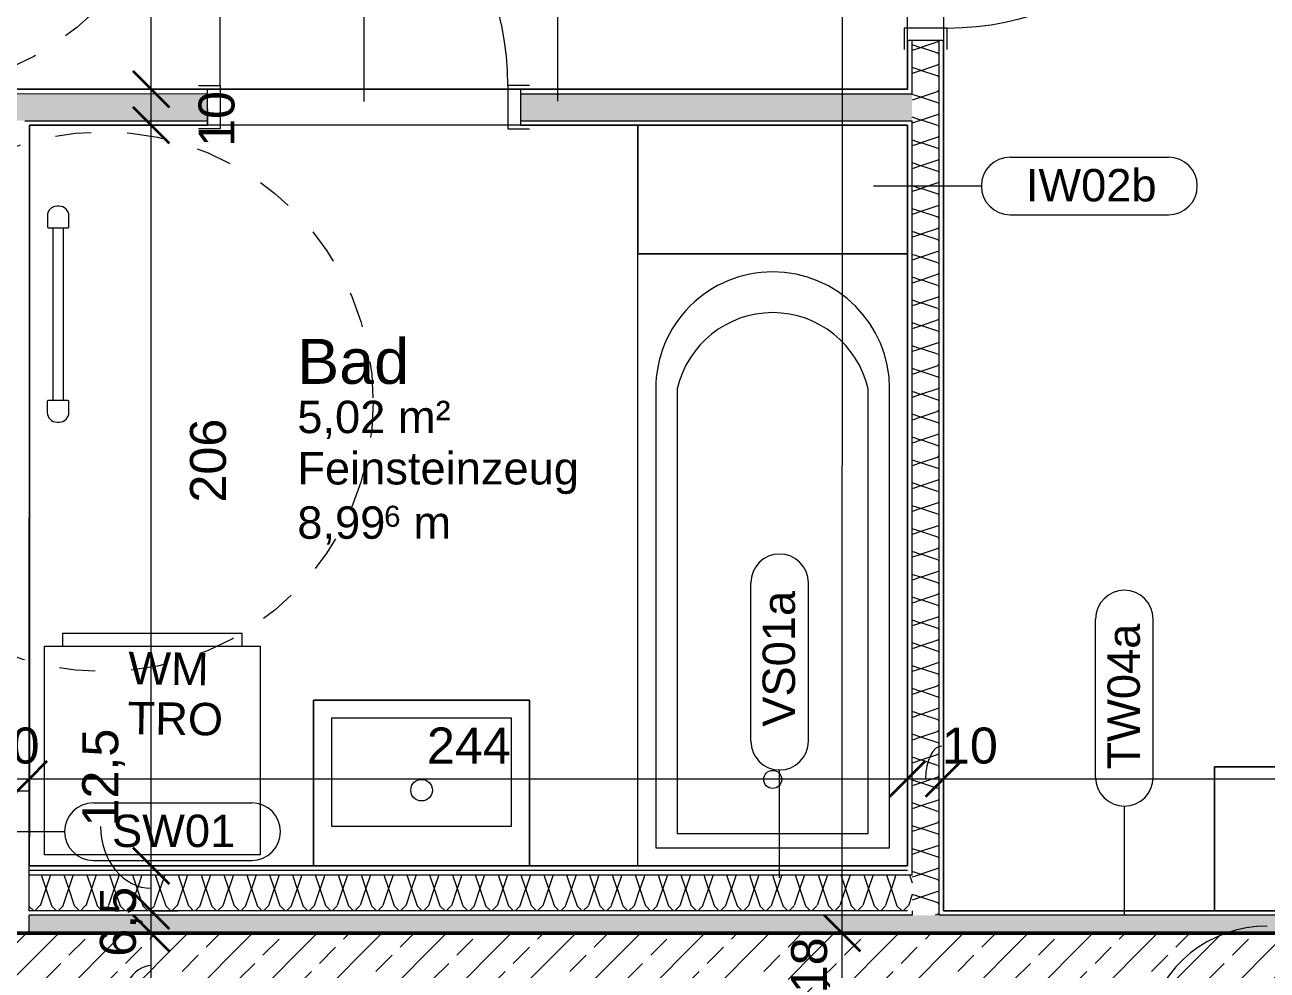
# Model space of a CAD drawing. Header units: metres. Extents: x -67.4 to -27.2, y 43.9 to 89.6.
# Drawn here: x -43.946 to -40.494, y 55.726 to 58.352 of the extents above; entities that cross this region are included whole.
import ezdxf

# ---------------------------------------------------------------- set-up
doc = ezdxf.new("R2010")
doc.units = ezdxf.units.M
doc.linetypes.add('Verdeckt', pattern=[0.003, 0.002, -0.001])
for name, color, linetype, lineweight in [('A_2D', 7, 'Continuous', 13), ('A_Bemassung-50_', 4, 'Continuous', 9), ('A_Bemassung_', 4, 'Continuous', 9), ('A_Beschriftung_', 7, 'Continuous', 9), ('A_Decken', 8, 'Continuous', 13), ('A_Moebel', 6, 'Continuous', 13), ('A_Raeume_', 7, 'Continuous', 5), ('A_Raeume_Beschriftung_', 7, 'Continuous', 9), ('A_Sanitaer', 3, 'Continuous', 13), ('A_Tueren', 31, 'Continuous', 13), ('A_Waende', 7, 'Continuous', 13), ('G-ANNO-REVC_', 71, 'Continuous', 9), ('M-EQPM', 50, 'Continuous', 5), ('Text', 90, 'Continuous', 9)]:
    doc.layers.add(name, color=color, linetype=linetype, lineweight=lineweight)
doc.styles.add('Arial_2', font='arial.ttf', dxfattribs={"height": 0.09})
doc.styles.add('Arial_3', font='arial.ttf', dxfattribs={"height": 0.05849})
doc.styles.add('Arial_4', font='arial.ttf', dxfattribs={"height": 0.125})
doc.styles.add('Arial_5', font='arial.ttf', dxfattribs={"height": 0.1})
doc.dimstyles.new('WGA-Bemaßung', dxfattribs={"dimscale": 0.3048, "dimtxt": 0.102026, "dimasz": 0.328084, "dimexe": 0.246063, "dimexo": 0.0625, "dimgap": 0.04101, "dimtad": 1, "dimdec": 1, "dimlfac": 100, "dimrnd": 0.5, "dimdsep": 46, "dimtxsty": 'Arial_5', "dimblk1": 'OBLIQUE', "dimblk2": 'OBLIQUE', "dimsah": 1, "dimcen": 0.09, "dimdle": 0.246063, "dimazin": 2, "dimtfac": 1, "dimtdec": 4, "dimtix": 1, "dimtmove": 0, "dimatfit": 3, "dimfxl": 0.656168, "dimfxlon": 1, "dimtvp": 1, "dimtolj": 1, "dimtzin": 0, "dimarcsym": 2})
doc.dimstyles.new('WGA-Bemaßung_3', dxfattribs={"dimscale": 0.3048, "dimtxt": 0.102026, "dimasz": 0.328084, "dimexe": 0.246063, "dimexo": 0.0625, "dimgap": 0.04101, "dimtad": 1, "dimdec": 1, "dimlfac": 100, "dimrnd": 0.5, "dimdsep": 46, "dimtxsty": 'Arial_5', "dimblk1": 'OBLIQUE', "dimblk2": 'OBLIQUE', "dimsah": 1, "dimcen": 0.09, "dimdle": 0.246063, "dimazin": 2, "dimtfac": 1, "dimtdec": 4, "dimtix": 1, "dimtmove": 1, "dimatfit": 3, "dimfxl": 0.656168, "dimfxlon": 1, "dimtvp": 1, "dimtolj": 1, "dimtzin": 0, "dimarcsym": 2})
doc.dimstyles.new('WGA-Bemaßung_4', dxfattribs={"dimscale": 0.3048, "dimtxt": 0.102026, "dimasz": 0.328084, "dimexe": 0.246063, "dimexo": 0.0625, "dimgap": 0.04101, "dimtad": 1, "dimdec": 1, "dimlfac": 100, "dimrnd": 0.5, "dimdsep": 46, "dimtxsty": 'Arial_5', "dimblk1": 'OBLIQUE', "dimblk2": 'OBLIQUE', "dimsah": 1, "dimcen": 0.09, "dimdle": 0.246063, "dimazin": 2, "dimtfac": 1, "dimtdec": 4, "dimtix": 1, "dimtmove": 2, "dimatfit": 3, "dimfxl": 0.656168, "dimfxlon": 1, "dimtvp": 1, "dimtolj": 1, "dimtzin": 0, "dimarcsym": 2})
doc.dimstyles.new('WGA-Bemaßung_5', dxfattribs={"dimscale": 0.3048, "dimtxt": 0.102026, "dimasz": 0.328084, "dimexe": 0.246063, "dimexo": 0.0625, "dimgap": 0.04101, "dimtad": 1, "dimdec": 1, "dimlfac": 100, "dimrnd": 0.5, "dimdsep": 46, "dimtxsty": 'Arial_5', "dimblk1": 'OBLIQUE', "dimblk2": 'OBLIQUE', "dimsah": 1, "dimcen": 0.09, "dimdle": 0.246063, "dimazin": 2, "dimtfac": 1, "dimtdec": 4, "dimtix": 1, "dimtmove": 0, "dimatfit": 3, "dimfxl": 0.656168, "dimfxlon": 1, "dimtvp": 1, "dimtolj": 1, "dimtzin": 0, "dimarcsym": 2})

# ---------------------------------------------------------------- blocks, each defined once
blk = doc.blocks.new('UZ_D1 - SL_0800x2000_Zimmertür_Stahlzarge_GK-7175508-263_PP_03DG_BT2')
at = {"layer": 'A_Tueren', "lineweight": 5}
for p, q in [((-0.4, 0.06), (-0.46, 0.06)), ((-0.4, -0.06), (-0.4, 0.06)), ((0.4, 0.06), (0.46, 0.06)), ((0.4, -0.06), (0.4, 0.06)), ((-0.46, -0.06), (-0.4, -0.06)), ((0.46, -0.06), (0.4, -0.06)), ((0.4, -0.06), (0.4, -0.86))]:
    blk.add_line(p, q, dxfattribs=at)
blk.add_arc((0.4, -0.06), 0.8, 180, 270, dxfattribs=at)
blk = doc.blocks.new('UZ_D1 - SL_0800x2000_Zimmertür_Stahlzarge_GK-7175309-263_PP_03DG_BT2')
at = {"layer": 'A_Tueren', "lineweight": 5}
for p, q in [((-0.4, 0.06), (-0.46, 0.06)), ((-0.4, -0.06), (-0.4, 0.06)), ((0.4, 0.06), (0.46, 0.06)), ((0.4, -0.06), (0.4, 0.06)), ((-0.46, -0.06), (-0.4, -0.06)), ((0.46, -0.06), (0.4, -0.06)), ((0.4, -0.06), (0.4, -0.86))]:
    blk.add_line(p, q, dxfattribs=at)
blk.add_arc((0.4, -0.06), 0.8, 180, 270, dxfattribs=at)
blk = doc.blocks.new('Moeb_Bett - Doppelbett 180x210-V17-263_PP_03DG_BT2')
at = {"layer": 'A_Moebel', "color": 8}
for p, q in [((-0.9, 1.05), (0.9, 1.05)), ((-0.9, -1.05), (-0.9, 1.05)), ((0.9, 1.05), (0.9, -1.05)), ((-0.025, 1), (-0.85, 1)), ((-0.85, 1), (-0.85, -0.27)), ((-0.025, -0.52), (-0.025, 1)), ((0.85, 1), (0.025, 1)), ((0.025, 1), (0.025, -0.52)), ((0.85, -0.27), (0.85, 1)), ((-0.6, -0.27), (-0.85, -0.27)), ((-0.85, -0.27), (-0.6, -0.52)), ((-0.6, -0.52), (-0.6, -0.27)), ((0.6, -0.27), (0.85, -0.27)), ((0.6, -0.52), (0.6, -0.27)), ((0.85, -0.27), (0.6, -0.52)), ((-0.6, -0.52), (-0.025, -0.52)), ((0.025, -0.52), (0.6, -0.52)), ((-0.025, -0.57), (-0.85, -0.57)), ((-0.85, -0.57), (-0.85, -0.97)), ((-0.85, -0.57), (0.85, -0.57)), ((-0.025, -0.97), (-0.025, -0.57)), ((0.85, -0.57), (0.025, -0.57)), ((0.025, -0.57), (0.025, -0.97)), ((0.85, -0.97), (0.85, -0.57)), ((-0.9, -0.65), (-1.3, -0.65)), ((-1.3, -0.65), (-1.3, -1.05)), ((-1.3, -1.05), (-1.3, -0.65)), ((-1.3, -0.65), (-0.9, -0.65)), ((-0.9, -1.05), (-0.9, -0.65)), ((-0.9, -0.65), (-0.9, -1.05)), ((1.3, -0.65), (0.9, -0.65)), ((0.9, -0.65), (0.9, -1.05)), ((0.9, -1.05), (0.9, -0.65)), ((0.9, -0.65), (1.3, -0.65)), ((1.3, -1.05), (1.3, -0.65)), ((1.3, -0.65), (1.3, -1.05)), ((-0.85, -0.97), (-0.025, -0.97)), ((0.025, -0.97), (0.85, -0.97)), ((-0.9, -1.02), (0.9, -1.02)), ((-1.3, -1.05), (-0.9, -1.05)), ((-0.9, -1.05), (-1.3, -1.05)), ((0.9, -1.05), (1.19, -1.05)), ((1.3, -1.05), (0.9, -1.05))]:
    blk.add_line(p, q, dxfattribs=at)
blk = doc.blocks.new('Sani_Badewanne - 750x1700-10989467-263_PP_03DG_BT2')
at = {"layer": 'A_Sanitaer', "lineweight": 5}
for p, q in [((0.375, 0), (0.375, -1.7)), ((0.375, 0), (0.375, -1.7)), ((0.375, -1.7), (-0.375, -1.7)), ((0.375, -1.7), (-0.375, -1.7))]:
    blk.add_line(p, q, dxfattribs=at)
at = {"layer": 'A_Sanitaer'}
for p, q in [((0.375, 0), (0.375, -1.7)), ((0.325, -0.05), (-0.325, -0.05)), ((-0.325, -0.05), (-0.325, -1.325)), ((0.325, -1.325), (0.325, -0.05)), ((-0.265, -0.09), (-0.265, -1.325)), ((0.265, -0.09), (-0.265, -0.09)), ((0.265, -1.325), (0.265, -0.09)), ((0.375, -1.7), (-0.375, -1.7)), ((0.375, -1.7), (-0.375, -1.7)), ((-0.375, -1.7), (-0.375, -1.7026)), ((-0.375, -2.0575), (-0.375, -1.7)), ((-0.375, -1.7), (0.375, -1.7)), ((0.375, -2.0575), (0.375, -1.7)), ((0.375, -1.7), (0.375, -2.0575)), ((0.375, -2.0575), (-0.375, -2.0575))]:
    blk.add_line(p, q, dxfattribs=at)
blk.add_circle((0, -0.24), 0.025, dxfattribs=at)
for centre, radius, start, end in [((0, -1.325), 0.325, 180, 270), ((0, -1.265), 0.2717, 192.7575, 270), ((0, -1.265), 0.2717, 270, 347.2425), ((0, -1.325), 0.325, 270, 0)]:
    blk.add_arc(centre, radius, start, end, dxfattribs=at)
blk = doc.blocks.new('Sani_Waschmaschine - 600x600-V18-263_PP_03DG_BT2')
at = {"layer": 'A_Sanitaer'}
for p, q in [((0.0175, 0.0484), (0.0175, 0.0134)), ((0.0238, 0.0484), (0.0175, 0.0484)), ((0.5175, 0.0484), (0.0175, 0.0484)), ((0.0423, 0.0484), (0.0238, 0.0484)), ((0.0721, 0.0484), (0.0423, 0.0484)), ((0.1116, 0.0484), (0.0721, 0.0484)), ((0.159, 0.0484), (0.1116, 0.0484)), ((0.2119, 0.0484), (0.159, 0.0484)), ((0.2675, 0.0484), (0.2119, 0.0484)), ((0.3231, 0.0484), (0.2675, 0.0484)), ((0.376, 0.0484), (0.3231, 0.0484)), ((0.4234, 0.0484), (0.376, 0.0484)), ((0.463, 0.0484), (0.4234, 0.0484)), ((0.4928, 0.0484), (0.463, 0.0484)), ((0.5112, 0.0484), (0.4928, 0.0484)), ((0.5175, 0.0484), (0.5112, 0.0484)), ((0.5175, 0.0134), (0.5175, 0.0484)), ((-0.0325, 0.0134), (0.5675, 0.0134)), ((-0.0325, -0.5666), (-0.0325, 0.0134)), ((0.0175, 0.0134), (0.0238, 0.0134)), ((0.0175, 0.0134), (0.5175, 0.0134)), ((0.0238, 0.0134), (0.0423, 0.0134)), ((0.0423, 0.0134), (0.0721, 0.0134)), ((0.0721, 0.0134), (0.1116, 0.0134)), ((0.1116, 0.0134), (0.159, 0.0134)), ((0.159, 0.0134), (0.2119, 0.0134)), ((0.2119, 0.0134), (0.2675, 0.0134)), ((0.2675, 0.0134), (0.3231, 0.0134)), ((0.3231, 0.0134), (0.376, 0.0134)), ((0.376, 0.0134), (0.4234, 0.0134)), ((0.4234, 0.0134), (0.463, 0.0134)), ((0.463, 0.0134), (0.4928, 0.0134)), ((0.4928, 0.0134), (0.5112, 0.0134)), ((0.5112, 0.0134), (0.5175, 0.0134)), ((0.5675, 0.0134), (0.5675, -0.5666)), ((0.5675, -0.5666), (-0.0325, -0.5666))]:
    blk.add_line(p, q, dxfattribs=at)
blk = doc.blocks.new('Sani_Waschtisch_Wandbasiert_eckig_einzel - 600 x 460-11409003-263_PP_03DG_BT2')
at = {"layer": 'A_Sanitaer', "lineweight": 5}
for p, q in [((-0.1774, -0.5225), (-0.1774, -0.0625)), ((-0.1774, -0.0625), (-0.1774, -0.5225)), ((0.4226, -0.0625), (0.4226, -0.5225)), ((0.4226, -0.5225), (0.4226, -0.0625)), ((0.3726, -0.1725), (-0.1274, -0.1725)), ((-0.1274, -0.1725), (-0.1274, -0.4725)), ((0.3726, -0.4725), (0.3726, -0.1725)), ((-0.1274, -0.4725), (0.3726, -0.4725)), ((0.4226, -0.5225), (-0.1774, -0.5225)), ((-0.1774, -0.5225), (0.4226, -0.5225))]:
    blk.add_line(p, q, dxfattribs=at)
blk.add_circle((0.1226, -0.2725), 0.03, dxfattribs=at)
blk = doc.blocks.new('HLS_Heizkörper Bad - 60x120-V102-263_PP_03DG_BT2')
at = {"layer": 'M-EQPM'}
for p, q in [((-0.242, -0.05), (-0.273, -0.05)), ((-0.24, -0.108), (-0.24, -0.052)), ((0.24, -0.065), (-0.24, -0.065)), ((0.24, -0.052), (0.24, -0.108)), ((0.273, -0.05), (0.242, -0.05)), ((-0.3, -0.077), (-0.3, -0.083)), ((-0.24, -0.095), (0.24, -0.095)), ((0.3, -0.083), (0.3, -0.077)), ((-0.273, -0.11), (-0.242, -0.11)), ((0.242, -0.11), (0.273, -0.11))]:
    blk.add_line(p, q, dxfattribs=at)
for centre, radius, start, end in [((-0.273, -0.077), 0.027, 90, 180), ((-0.242, -0.052), 0.00198, 360, 90), ((-0.242, -0.052), 0.00198, 45, 75), ((0.242, -0.052), 0.002, 90, 180), ((0.273, -0.077), 0.027, 360, 90), ((-0.273, -0.083), 0.027, 180, 270), ((0.273, -0.083), 0.027, 270, 360), ((-0.242, -0.108), 0.002, 270, 360), ((-0.242, -0.108), 0.002, 270, 360), ((0.242, -0.108), 0.00198, 180, 270), ((0.242, -0.108), 0.00198, 180, 270)]:
    blk.add_arc(centre, radius, start, end, dxfattribs=at)
blk = doc.blocks.new('BS_Tuer_PP - oben-10002441-263_PP_03DG_BT2')
at = {"layer": 'A_Beschriftung_'}
blk.add_line((0, 0.000124), (0, 0.010761), dxfattribs=at)
blk = doc.blocks.new('BS_Wand_Lollipop - rechts_oben-2026913-263_PP_03DG_BT2')
at = {"layer": 'A_Beschriftung_'}
for p, q in [((0.0046, 0.0016), (0.0134, 0.0016)), ((-0.003, 0), (0.003, 0)), ((0.0046, -0.0016), (0.0134, -0.0016))]:
    blk.add_line(p, q, dxfattribs=at)
for centre, start, end in [((0.0046, 0), 90, 270), ((0.0134, 0), 270, 90)]:
    blk.add_arc(centre, 0.0016, start, end, dxfattribs=at)
blk = doc.blocks.new('DIMBLOCK144-263_PP_03DG_BT2')
at = {"layer": 'A_Bemassung-50_', "lineweight": 35, "transparency": 16777216}
for p, q in [((-43.5954, 55.8286), (-43.6454, 55.8786)), ((-43.5954, 55.8286), (-43.5454, 55.7786)), ((-43.5954, 55.6486), (-43.6454, 55.6986)), ((-43.5954, 55.6486), (-43.5454, 55.5986))]:
    blk.add_line(p, q, dxfattribs=at)
at = {"layer": 'A_Bemassung-50_', "transparency": 16777216}
for p, q in [((-43.5954, 55.8286), (-43.7954, 55.8286)), ((-43.5954, 55.6486), (-43.5954, 55.8286)), ((-43.5954, 55.8286), (-43.5204, 55.8286)), ((-43.5954, 55.6486), (-43.7954, 55.6486)), ((-43.5954, 55.6486), (-43.5204, 55.6486))]:
    blk.add_line(p, q, dxfattribs=at)
blk.add_ellipse((-43.5954, 55.5879), major_axis=(0, 0.1508), ratio=0.603514, start_param=0, end_param=1.570796, dxfattribs=at)
at = {"layer": 'A_Bemassung-50_', "color": 0, "transparency": 16777216, "insert": (-43.7377, 55.4341), "char_height": 0.1, "width": 0.184588, "attachment_point": 1, "rotation": 90, "line_spacing_factor": 0.941778, "style": 'Arial_5'}
blk.add_mtext('18', dxfattribs=at)
blk = doc.blocks.new('_Oblique')
at = {"color": 0, "linetype": 'ByBlock', "lineweight": -2}
blk.add_line((-0.5, -0.5), (0.5, 0.5), dxfattribs=at)
blk = doc.blocks.new('DIMBLOCK145-263_PP_03DG_BT2')
at = {"layer": 'A_Bemassung-50_', "lineweight": 35, "transparency": 16777216}
for p, q in [((-43.5954, 55.8911), (-43.6454, 55.9411)), ((-43.5954, 55.8911), (-43.5454, 55.8411)), ((-43.5954, 55.8286), (-43.6454, 55.8786)), ((-43.5954, 55.8286), (-43.5454, 55.7786))]:
    blk.add_line(p, q, dxfattribs=at)
at = {"layer": 'A_Bemassung-50_', "transparency": 16777216}
for p, q in [((-43.5954, 55.8911), (-43.7954, 55.8911)), ((-43.5954, 55.8286), (-43.5954, 55.8911)), ((-43.5954, 55.8911), (-43.5204, 55.8911)), ((-43.5954, 55.8286), (-43.7954, 55.8286)), ((-43.5954, 55.8286), (-43.5204, 55.8286))]:
    blk.add_line(p, q, dxfattribs=at)
at = {"layer": 'A_Bemassung-50_', "color": 0, "transparency": 16777216, "insert": (-43.7377, 55.7634), "char_height": 0.1, "width": 0.231677, "attachment_point": 1, "rotation": 90, "line_spacing_factor": 0.941778, "style": 'Arial_5'}
blk.add_mtext('6,5', dxfattribs=at)
blk = doc.blocks.new('DIMBLOCK146-263_PP_03DG_BT2')
at = {"layer": 'A_Bemassung-50_', "lineweight": 35, "transparency": 16777216}
for p, q in [((-43.5954, 56.0161), (-43.6454, 56.0661)), ((-43.5954, 56.0161), (-43.5454, 55.9661)), ((-43.5954, 55.8911), (-43.6454, 55.9411)), ((-43.5954, 55.8911), (-43.5454, 55.8411))]:
    blk.add_line(p, q, dxfattribs=at)
at = {"layer": 'A_Bemassung-50_', "transparency": 16777216}
for p, q in [((-43.5954, 56.0161), (-43.7954, 56.0161)), ((-43.5954, 55.8911), (-43.5954, 56.0161)), ((-43.5954, 56.0161), (-43.5204, 56.0161)), ((-43.5954, 55.8911), (-43.7954, 55.8911)), ((-43.5954, 55.8911), (-43.5204, 55.8911))]:
    blk.add_line(p, q, dxfattribs=at)
blk.add_ellipse((-43.5954, 56.1251), major_axis=(0, 0.1715), ratio=0.81704, start_param=1.570796, end_param=3.141593, dxfattribs=at)
at = {"layer": 'A_Bemassung-50_', "color": 0, "transparency": 16777216, "insert": (-43.7868, 56.1251), "char_height": 0.1, "width": 0.323972, "attachment_point": 1, "rotation": 90, "line_spacing_factor": 0.941778, "style": 'Arial_5'}
blk.add_mtext('12,5', dxfattribs=at)
blk = doc.blocks.new('DIMBLOCK147-263_PP_03DG_BT2')
at = {"layer": 'A_Bemassung-50_', "lineweight": 35, "transparency": 16777216}
for p, q in [((-43.5953, 58.0736), (-43.6453, 58.1236)), ((-43.5953, 58.0736), (-43.5453, 58.0236)), ((-43.5954, 56.0161), (-43.6454, 56.0661)), ((-43.5954, 56.0161), (-43.5454, 55.9661))]:
    blk.add_line(p, q, dxfattribs=at)
at = {"layer": 'A_Bemassung-50_', "transparency": 16777216}
for p, q in [((-43.5953, 58.0736), (-43.7953, 58.0736)), ((-43.5954, 56.0161), (-43.5953, 58.0736)), ((-43.5953, 58.0736), (-43.5203, 58.0736)), ((-43.5954, 56.0161), (-43.7954, 56.0161)), ((-43.5954, 56.0161), (-43.5204, 56.0161))]:
    blk.add_line(p, q, dxfattribs=at)
at = {"layer": 'A_Bemassung-50_', "color": 0, "transparency": 16777216, "insert": (-43.4873, 57.0251), "char_height": 0.1, "width": 0.276883, "attachment_point": 1, "rotation": 90, "line_spacing_factor": 0.941778, "style": 'Arial_5'}
blk.add_mtext('206', dxfattribs=at)
blk = doc.blocks.new('DIMBLOCK148-263_PP_03DG_BT2')
at = {"layer": 'A_Bemassung-50_', "lineweight": 35, "transparency": 16777216}
for p, q in [((-43.5953, 58.1736), (-43.6453, 58.2236)), ((-43.5953, 58.1736), (-43.5453, 58.1236)), ((-43.5953, 58.0736), (-43.6453, 58.1236)), ((-43.5953, 58.0736), (-43.5453, 58.0236))]:
    blk.add_line(p, q, dxfattribs=at)
at = {"layer": 'A_Bemassung-50_', "transparency": 16777216}
for p, q in [((-43.5953, 58.1736), (-43.7953, 58.1736)), ((-43.5953, 58.0736), (-43.5953, 58.1736)), ((-43.5953, 58.1736), (-43.5203, 58.1736)), ((-43.5953, 58.0736), (-43.7953, 58.0736)), ((-43.5953, 58.0736), (-43.5203, 58.0736))]:
    blk.add_line(p, q, dxfattribs=at)
at = {"layer": 'A_Bemassung-50_', "color": 0, "transparency": 16777216, "insert": (-43.4636, 58.0131), "char_height": 0.1, "width": 0.184588, "attachment_point": 1, "rotation": 90, "line_spacing_factor": 0.941778, "style": 'Arial_5'}
blk.add_mtext('10', dxfattribs=at)
blk = doc.blocks.new('DIMBLOCK149-263_PP_03DG_BT2')
at = {"layer": 'A_Bemassung-50_', "lineweight": 35, "transparency": 16777216}
for p, q in [((-43.5953, 60.0062), (-43.6453, 60.0563)), ((-43.5953, 60.0062), (-43.5453, 59.9562)), ((-43.5953, 58.1736), (-43.6453, 58.2236)), ((-43.5953, 58.1736), (-43.5453, 58.1236))]:
    blk.add_line(p, q, dxfattribs=at)
at = {"layer": 'A_Bemassung-50_', "transparency": 16777216}
for p, q in [((-43.5953, 60.0062), (-43.7953, 60.0063)), ((-43.5953, 58.1736), (-43.5953, 60.0062)), ((-43.5953, 60.0062), (-43.5203, 60.0062)), ((-43.5953, 58.1736), (-43.7953, 58.1736)), ((-43.5953, 58.1736), (-43.5203, 58.1736))]:
    blk.add_line(p, q, dxfattribs=at)
at = {"layer": 'A_Bemassung-50_', "color": 0, "transparency": 16777216, "insert": (-43.7376, 58.753), "char_height": 0.1, "width": 0.416266, "attachment_point": 1, "rotation": 90, "line_spacing_factor": 0.941778, "style": 'Arial_5'}
blk.add_mtext('183,5', dxfattribs=at)
blk = doc.blocks.new('DIMBLOCK255-263_PP_03DG_BT2')
at = {"layer": 'A_Bemassung-50_', "transparency": 16777216}
for p, q in [((-44.0337, 56.2579), (-44.0337, 56.4579)), ((-43.9337, 56.2579), (-43.9337, 56.4579)), ((-44.0337, 56.2579), (-43.9337, 56.2579)), ((-44.0337, 56.2579), (-44.0337, 56.1829)), ((-43.9337, 56.2579), (-43.9337, 56.1829))]:
    blk.add_line(p, q, dxfattribs=at)
at = {"layer": 'A_Bemassung-50_', "lineweight": 35, "transparency": 16777216}
for p, q in [((-44.0337, 56.2579), (-43.9837, 56.3079)), ((-43.9337, 56.2579), (-43.8837, 56.3079)), ((-44.0337, 56.2579), (-44.0837, 56.2079)), ((-43.9337, 56.2579), (-43.9837, 56.2079))]:
    blk.add_line(p, q, dxfattribs=at)
at = {"layer": 'A_Bemassung-50_', "color": 0, "transparency": 16777216, "insert": (-44.0607, 56.4002), "char_height": 0.1, "width": 0.184588, "attachment_point": 1, "rotation": 359.9983, "line_spacing_factor": 0.941778, "style": 'Arial_5'}
blk.add_mtext('10', dxfattribs=at)
blk = doc.blocks.new('DIMBLOCK256-263_PP_03DG_BT2')
at = {"layer": 'A_Bemassung-50_', "transparency": 16777216}
for p, q in [((-43.9337, 56.2579), (-43.9337, 56.4579)), ((-41.4931, 56.2578), (-41.4931, 56.4578)), ((-43.9337, 56.2579), (-41.4931, 56.2578)), ((-43.9337, 56.2579), (-43.9337, 56.1829)), ((-41.4931, 56.2578), (-41.4931, 56.1828))]:
    blk.add_line(p, q, dxfattribs=at)
at = {"layer": 'A_Bemassung-50_', "lineweight": 35, "transparency": 16777216}
for p, q in [((-43.9337, 56.2579), (-43.8837, 56.3079)), ((-41.4931, 56.2578), (-41.4431, 56.3078)), ((-43.9337, 56.2579), (-43.9837, 56.2079)), ((-41.4931, 56.2578), (-41.5431, 56.2079))]:
    blk.add_line(p, q, dxfattribs=at)
at = {"layer": 'A_Bemassung-50_', "color": 0, "transparency": 16777216, "insert": (-42.8288, 56.4002), "char_height": 0.1, "width": 0.276883, "attachment_point": 1, "rotation": 359.9983, "line_spacing_factor": 0.941778, "style": 'Arial_5'}
blk.add_mtext('244', dxfattribs=at)
blk = doc.blocks.new('DIMBLOCK257-263_PP_03DG_BT2')
at = {"layer": 'A_Bemassung-50_', "transparency": 16777216}
for p, q in [((-41.4931, 56.2578), (-41.4931, 56.4578)), ((-41.3931, 56.2578), (-41.3931, 56.4578)), ((-41.4931, 56.2578), (-41.3931, 56.2578)), ((-41.4931, 56.2578), (-41.4931, 56.1828)), ((-41.3931, 56.2578), (-41.3931, 56.1828))]:
    blk.add_line(p, q, dxfattribs=at)
at = {"layer": 'A_Bemassung-50_', "lineweight": 35, "transparency": 16777216}
for p, q in [((-41.4931, 56.2578), (-41.4431, 56.3078)), ((-41.3931, 56.2578), (-41.3431, 56.3078)), ((-41.4931, 56.2578), (-41.5431, 56.2079)), ((-41.3931, 56.2578), (-41.4431, 56.2078))]:
    blk.add_line(p, q, dxfattribs=at)
at = {"layer": 'A_Bemassung-50_', "transparency": 16777216}
blk.add_ellipse((-41.3978, 56.2578), major_axis=(0, 0.091), ratio=0.498783, start_param=0, end_param=1.570796, dxfattribs=at)
at = {"layer": 'A_Bemassung-50_', "color": 0, "transparency": 16777216, "insert": (-41.3977, 56.4002), "char_height": 0.1, "width": 0.184588, "attachment_point": 1, "rotation": 359.9983, "line_spacing_factor": 0.941778, "style": 'Arial_5'}
blk.add_mtext('10', dxfattribs=at)
blk = doc.blocks.new('DIMBLOCK258-263_PP_03DG_BT2')
at = {"layer": 'A_Bemassung-50_', "transparency": 16777216}
for p, q in [((-41.3931, 56.2578), (-41.3931, 56.4578)), ((-37.7087, 56.2577), (-37.7087, 56.4577)), ((-41.3931, 56.2578), (-37.6337, 56.2577)), ((-41.3931, 56.2578), (-41.3931, 56.1828)), ((-37.7087, 56.2577), (-37.7087, 56.1827))]:
    blk.add_line(p, q, dxfattribs=at)
at = {"layer": 'A_Bemassung-50_', "lineweight": 35, "transparency": 16777216}
for p, q in [((-41.3931, 56.2578), (-41.3431, 56.3078)), ((-37.7087, 56.2577), (-37.6587, 56.3077)), ((-41.3931, 56.2578), (-41.4431, 56.2078)), ((-37.7087, 56.2577), (-37.7587, 56.2077))]:
    blk.add_line(p, q, dxfattribs=at)
at = {"layer": 'A_Bemassung-50_', "color": 0, "transparency": 16777216, "insert": (-39.7244, 56.4001), "char_height": 0.1, "width": 0.416266, "attachment_point": 1, "rotation": 359.9983, "line_spacing_factor": 0.941778, "style": 'Arial_5'}
blk.add_mtext('368,5', dxfattribs=at)
blk = doc.blocks.new('DIMBLOCK474-263_PP_03DG_BT2')
at = {"layer": 'A_Bemassung-50_', "lineweight": 35, "transparency": 16777216}
for p, q in [((-41.6746, 55.8286), (-41.7246, 55.8786)), ((-41.6746, 55.8286), (-41.6246, 55.7786)), ((-41.6746, 55.6486), (-41.7246, 55.6986)), ((-41.6746, 55.6486), (-41.6246, 55.5986))]:
    blk.add_line(p, q, dxfattribs=at)
at = {"layer": 'A_Bemassung-50_', "transparency": 16777216}
for p, q in [((-41.6746, 55.8286), (-41.8746, 55.8286)), ((-41.6746, 55.6486), (-41.6746, 55.8286)), ((-41.6746, 55.8286), (-41.5996, 55.8286)), ((-41.6746, 55.6486), (-41.7496, 55.6486)), ((-41.6746, 55.6486), (-41.4746, 55.6486))]:
    blk.add_line(p, q, dxfattribs=at)
at = {"layer": 'A_Bemassung-50_', "color": 0, "transparency": 16777216, "insert": (-41.817, 55.6617), "char_height": 0.1, "width": 0.184588, "attachment_point": 1, "rotation": 90, "line_spacing_factor": 0.941778, "style": 'Arial_5'}
blk.add_mtext('18', dxfattribs=at)
blk = doc.blocks.new('DIMBLOCK475-263_PP_03DG_BT2')
at = {"layer": 'A_Bemassung-50_', "lineweight": 35, "transparency": 16777216}
for p, q in [((-41.6744, 62.5312), (-41.7244, 62.5812)), ((-41.6744, 62.5312), (-41.6244, 62.4812)), ((-41.6746, 55.8286), (-41.7246, 55.8786)), ((-41.6746, 55.8286), (-41.6246, 55.7786))]:
    blk.add_line(p, q, dxfattribs=at)
at = {"layer": 'A_Bemassung-50_', "transparency": 16777216}
for p, q in [((-41.6744, 62.5312), (-41.8744, 62.5312)), ((-41.6746, 55.8286), (-41.6744, 62.5312)), ((-41.6744, 62.5312), (-41.5994, 62.5312)), ((-41.6746, 55.8286), (-41.8746, 55.8286)), ((-41.6746, 55.8286), (-41.5996, 55.8286))]:
    blk.add_line(p, q, dxfattribs=at)
at = {"layer": 'A_Bemassung-50_', "color": 0, "transparency": 16777216, "insert": (-41.8169, 59.0064), "char_height": 0.1, "width": 0.416266, "attachment_point": 1, "rotation": 90, "line_spacing_factor": 0.941778, "style": 'Arial_5'}
blk.add_mtext('670,5', dxfattribs=at)
blk = doc.blocks.new('Family - ___-11913883-263_PP_03DG_BT2')
at = {"layer": 'G-ANNO-REVC_'}
blk.add_arc((-16.0062, 66.8188), 0.34, 67.36, 222.1512, dxfattribs=at)

msp = doc.modelspace()

# ---------------------------------------------------------------- hatches: boundary and pattern name
at = {"layer": 'A_Waende', "lineweight": 5}
h = msp.add_hatch(dxfattribs=at)
h.set_pattern_fill('FP_52', color=250, angle=247.64, style=0, pattern_type=2)
h.set_pattern_definition([(134.998, (-41.39355, 58.82833), (-0.253995, 0.127012), [0.02245, -0.15715]), (134.998, (-41.50469, 58.87621), (-0.253995, 0.127012), [0.02245, -0.15715]), (134.998, (-41.3933, 58.89202), (-0.253995, 0.127012), [0.02245, -0.15715]), (134.998, (-41.50444, 58.9399), (-0.253995, 0.127012), [0.02245, -0.15715]), (161.563, (-41.40862, 58.84426), (-0.5079932, 0.1270184), [0.0502, -0.35141]), (161.563, (-41.456003, 58.860505), (-0.5079932, 0.1270184), [0.0502, -0.35141]), (161.563, (-41.409296, 58.908333), (-0.5079932, 0.1270184), [0.0502, -0.35141]), (161.563, (-41.45706, 58.923655), (-0.5079932, 0.1270184), [0.0502, -0.35141]), (224.998, (-41.5037, 58.84444), (0.254004, 0.126995), [0.02245, -0.15715]), (224.998, (-41.3933, 58.89202), (0.254004, 0.126995), [0.02245, -0.15715]), (224.998, (-41.504375, 58.90852), (0.254004, 0.126995), [0.02245, -0.15715]), (224.998, (-41.39305, 58.955715), (0.254004, 0.126995), [0.02245, -0.15715]), (198.433, (-41.456003, 58.860505), (0.508002, 0.126983), [0.0502, -0.35141]), (198.433, (-41.408686, 58.875643), (0.508002, 0.126983), [0.0502, -0.35141]), (198.433, (-41.45706, 58.923655), (0.508002, 0.126983), [0.0502, -0.35141]), (198.433, (-41.40936, 58.939718), (0.508002, 0.126983), [0.0502, -0.35141])])
h.paths.add_polyline_path([(-41.4056, 58.1886), (-41.4056, 58.1886), (-41.4056, 58.3086), (-41.4806, 58.3086), (-41.4806, 58.1886)])
h.paths.add_polyline_path([(-41.4055, 59.1786), (-41.4055, 59.4561), (-41.4805, 59.4561), (-41.4805, 59.1786)])
h = msp.add_hatch(dxfattribs=at)
h.set_pattern_fill('FP_95', color=250, angle=247.64, style=0, pattern_type=2)
h.set_pattern_definition([(134.998, (-41.39297, 57.03962), (-0.2539954, 0.127012), [0.02245, -0.15715]), (134.998, (-41.50412, 57.0875), (-0.2539954, 0.127012), [0.02245, -0.15715]), (134.998, (-41.392725, 57.10331), (-0.2539954, 0.127012), [0.02245, -0.15715]), (134.998, (-41.50387, 57.15119), (-0.2539954, 0.127012), [0.02245, -0.15715]), (161.563, (-41.40897, 57.05593), (-0.5079932, 0.1270184), [0.0502, -0.35141]), (161.563, (-41.456734, 57.071253), (-0.5079932, 0.1270184), [0.0502, -0.35141]), (161.563, (-41.40872, 57.119625), (-0.5079932, 0.1270184), [0.0502, -0.35141]), (161.563, (-41.456484, 57.134947), (-0.5079932, 0.1270184), [0.0502, -0.35141]), (224.998, (-41.50405, 57.056115), (0.254004, 0.1269946), [0.02245, -0.15715]), (224.998, (-41.392725, 57.10331), (0.254004, 0.1269946), [0.02245, -0.15715]), (224.998, (-41.50418, 57.11888), (0.254004, 0.1269946), [0.02245, -0.15715]), (224.998, (-41.3934, 57.16739), (0.254004, 0.1269946), [0.02245, -0.15715]), (198.433, (-41.456734, 57.071253), (0.5080021, 0.126983), [0.0502, -0.35141]), (198.433, (-41.409037, 57.087316), (0.5080021, 0.126983), [0.0502, -0.35141]), (198.433, (-41.456484, 57.134947), (0.5080021, 0.126983), [0.0502, -0.35141]), (198.433, (-41.408787, 57.15101), (0.5080021, 0.126983), [0.0502, -0.35141])])
h.paths.add_polyline_path([(-41.4056, 55.8786), (-41.4056, 58.1886), (-41.4806, 58.1886), (-41.4806, 55.8786)])
h = msp.add_hatch(dxfattribs=at)
h.set_pattern_fill('FP_51', color=250, angle=-112.36, style=0, pattern_type=2)
h.set_pattern_definition([(44.998, (-43.26092, 58.074), (0.1270123, 0.2539954), [0.02245, -0.15715]), (44.998, (-43.213035, 58.185145), (0.1270123, 0.2539954), [0.02245, -0.15715]), (44.998, (-43.19722, 58.07375), (0.1270123, 0.2539954), [0.02245, -0.15715]), (44.998, (-43.14934, 58.184895), (0.1270123, 0.2539954), [0.02245, -0.15715]), (71.563, (-43.244984, 58.089076), (0.1270184, 0.5079932), [0.0502, -0.35141]), (71.563, (-43.22966, 58.13684), (0.1270184, 0.5079932), [0.0502, -0.35141]), (71.563, (-43.18091, 58.08975), (0.1270184, 0.5079932), [0.0502, -0.35141]), (71.563, (-43.165587, 58.137513), (0.1270184, 0.5079932), [0.0502, -0.35141]), (134.998, (-43.2448, 58.184155), (0.1269946, -0.2540043), [0.02245, -0.15715]), (134.998, (-43.19722, 58.07375), (0.1269946, -0.2540043), [0.02245, -0.15715]), (134.998, (-43.18165, 58.18521), (0.1269946, -0.2540043), [0.02245, -0.15715]), (134.998, (-43.13353, 58.0735), (0.1269946, -0.2540043), [0.02245, -0.15715]), (108.433, (-43.22966, 58.13684), (0.12698295, -0.5080021), [0.0502, -0.35141]), (108.433, (-43.2136, 58.08914), (0.12698295, -0.5080021), [0.0502, -0.35141]), (108.433, (-43.165587, 58.137513), (0.12698295, -0.5080021), [0.0502, -0.35141]), (108.433, (-43.149525, 58.089817), (0.12698295, -0.5080021), [0.0502, -0.35141])])
h.paths.add_polyline_path([(-41.4931, 58.0861), (-41.4806, 58.0861), (-41.4806, 58.1611), (-42.5687, 58.1611), (-42.5682, 58.0861), (-41.526, 58.0861)])
h.paths.add_polyline_path([(-41.4931, 58.0861), (-41.4931, 58.0861), (-41.4931, 58.1611)])
h.paths.add_polyline_path([(-43.4389, 58.0861), (-43.4387, 58.0861), (-43.4389, 58.1611), (-44.0637, 58.1611), (-44.0637, 58.0862), (-43.5825, 58.0861)])
h.paths.add_polyline_path([(-44.9337, 58.0862), (-44.9337, 58.1612), (-45.0287, 58.1612), (-45.0286, 58.0862), (-44.9662, 58.0862)])
h = msp.add_hatch(dxfattribs=at)
h.set_pattern_fill('FP_59', color=250, angle=-112.36, style=0, pattern_type=2)
h.set_pattern_definition([(224.998, (-42.71365, 56.01608), (-0.127012, -0.2539954), [0.02245, -0.15715]), (224.998, (-42.76153, 55.90494), (-0.1270123, -0.2539954), [0.02245, -0.15715]), (224.998, (-42.77735, 56.01633), (-0.1270123, -0.2539954), [0.02245, -0.15715]), (224.998, (-42.8243, 55.90481), (-0.1270123, -0.2539954), [0.02245, -0.15715]), (251.563, (-42.72904, 55.999702), (-0.1270184, -0.5079932), [0.0502, -0.35141]), (251.563, (-42.745287, 55.95232), (-0.1270184, -0.5079932), [0.0502, -0.35141]), (251.563, (-42.792735, 55.99995), (-0.1270184, -0.5079932), [0.0502, -0.35141]), (251.563, (-42.80898, 55.95257), (-0.1270184, -0.5079932), [0.0502, -0.35141]), (314.998, (-42.729225, 55.90462), (-0.1269946, 0.254004), [0.02245, -0.15715]), (314.998, (-42.77735, 56.01633), (-0.1269946, 0.254004), [0.02245, -0.15715]), (314.998, (-42.79292, 55.90487), (-0.1269946, 0.254004), [0.02245, -0.15715]), (314.998, (-42.84012, 56.0162), (-0.1269946, 0.254004), [0.02245, -0.15715]), (288.433, (-42.745287, 55.95232), (-0.126983, 0.5080021), [0.0502, -0.35141]), (288.433, (-42.76135, 56.000017), (-0.126983, 0.5080021), [0.0502, -0.35141]), (288.433, (-42.80898, 55.95257), (-0.126983, 0.5080021), [0.0502, -0.35141]), (288.433, (-42.825044, 56.000267), (-0.126983, 0.5080021), [0.0502, -0.35141])])
h.paths.add_polyline_path([(-41.4806, 55.8911), (-41.4806, 55.9911), (-43.9338, 55.9911), (-43.9338, 55.8911), (-41.4931, 55.8911)])
h.paths.add_polyline_path([(-41.4931, 55.8911), (-41.4931, 55.8911), (-41.4931, 55.9911)])
h = msp.add_hatch(dxfattribs=at)
h.set_pattern_fill('FP_61', color=250, angle=-112.36, style=0, pattern_type=2)
h.set_pattern_definition([(224.998, (-40.821065, 55.89066), (-0.1270123, -0.2539954), [0.02245, -0.15715]), (224.998, (-40.86895, 55.77952), (-0.1270123, -0.2539954), [0.02245, -0.15715]), (224.998, (-40.88476, 55.89091), (-0.1270123, -0.2539954), [0.02245, -0.15715]), (224.998, (-40.93264, 55.77977), (-0.1270123, -0.2539954), [0.02245, -0.15715]), (251.563, (-40.836997, 55.87559), (-0.1270184, -0.5079932), [0.0502, -0.35141]), (251.563, (-40.853624, 55.827283), (-0.1270184, -0.5079932), [0.0502, -0.35141]), (251.563, (-40.90107, 55.874915), (-0.1270184, -0.5079932), [0.0502, -0.35141]), (251.563, (-40.916393, 55.827152), (-0.1270184, -0.5079932), [0.0502, -0.35141]), (314.998, (-40.83756, 55.77959), (-0.1269946, 0.2540043), [0.02245, -0.15715]), (314.998, (-40.88476, 55.89091), (-0.1269946, 0.2540043), [0.02245, -0.15715]), (314.998, (-40.90033, 55.77946), (-0.1269946, 0.2540043), [0.02245, -0.15715]), (314.998, (-40.94845, 55.89116), (-0.1269946, 0.2540043), [0.02245, -0.15715]), (288.433, (-40.853624, 55.827283), (-0.12698295, 0.5080021), [0.0502, -0.35141]), (288.433, (-40.86876, 55.8746), (-0.12698295, 0.5080021), [0.0502, -0.35141]), (288.433, (-40.916393, 55.827152), (-0.12698295, 0.5080021), [0.0502, -0.35141]), (288.433, (-40.932456, 55.87485), (-0.12698295, 0.5080021), [0.0502, -0.35141])])
h.paths.add_polyline_path([(-37.7088, 55.8285), (-37.7088, 55.8785), (-43.9338, 55.8786), (-43.9338, 55.8286), (-38.1504, 55.8285)])
h = msp.add_hatch(dxfattribs=at)
h.set_pattern_fill('FP_2', color=250, style=0, pattern_type=2)
h.set_pattern_definition([(45, (0, 0), (-0.08980256, 0.08980256), []), (45, (0.0898, 0), (-0.08980256, 0.08980256), [0.0635, -0.03175])])
h.paths.add_polyline_path([(-40.2188, 55.6485), (-40.2188, 55.8285), (-45.0288, 55.8287), (-45.0287, 55.6487), (-40.235, 55.6485)])
h.paths.add_polyline_path([(-44.4182, 55.8286), (-44.4182, 55.8286), (-44.2822, 55.8286)])

# ---------------------------------------------------------------- linework, layer by layer
at = {"layer": 'A_2D', "linetype": 'Verdeckt', "lineweight": 5}
for centre in [(-44.2787, 58.9236), (-43.7285, 57.3053)]:
    msp.add_circle(centre, 0.75, dxfattribs=at)
at = {"layer": 'A_Decken'}
for p, q in [((-42.5687, 58.1736), (-43.4387, 58.1736)), ((-43.4387, 58.1736), (-42.5687, 58.1736)), ((-43.4387, 58.1179), (-43.4385, 58.0736))]:
    msp.add_line(p, q, dxfattribs=at)
at = {"layer": 'A_Raeume_', "flags": 128}
for points in [[(-43.9837, 58.1736), (-41.4931, 58.1736), (-41.493, 59.4686), (-43.1735, 59.4686), (-43.1735, 60.0062), (-44.9661, 60.0063), (-44.9662, 58.1737)], [(-37.7088, 55.891), (-37.7086, 59.3685), (-41.393, 59.3686), (-41.393, 59.3308), (-41.3931, 58.2766), (-41.3931, 58.1886), (-41.3931, 58.1236), (-41.3931, 55.9536), (-41.3931, 55.8911)], [(-41.4931, 58.0736), (-41.5961, 58.0736), (-43.9337, 58.0736), (-43.9337, 56.3361), (-43.9337, 56.2236), (-43.9337, 56.1761), (-43.9338, 56.0161), (-41.4931, 56.0161)]]:
    msp.add_lwpolyline(points, close=True, dxfattribs=at)
at = {"layer": 'A_Waende'}
for p, q in [((-41.4931, 58.3086), (-41.4931, 58.1736)), ((-41.4806, 58.3086), (-41.4931, 58.3086)), ((-41.4806, 58.1611), (-41.4806, 58.3086)), ((-41.3931, 58.3086), (-41.4056, 58.3086)), ((-41.4056, 55.8786), (-41.4056, 58.3086)), ((-41.3931, 55.8911), (-41.3931, 58.3086)), ((-43.4387, 58.1736), (-44.0637, 58.1737)), ((-43.4387, 58.1611), (-43.4387, 58.1736)), ((-41.4931, 58.1736), (-42.5687, 58.1736)), ((-42.5687, 58.1736), (-42.5687, 58.1611)), ((-44.0637, 58.1612), (-43.4387, 58.1611)), ((-42.5687, 58.1611), (-41.4806, 58.1611)), ((-43.9462, 58.0861), (-43.4387, 58.0861)), ((-43.9338, 55.8911), (-43.9337, 58.0736)), ((-43.9337, 58.0736), (-43.4387, 58.0736)), ((-43.4387, 58.0736), (-43.4387, 58.0861)), ((-42.5687, 58.0861), (-42.5687, 58.0736)), ((-42.5687, 58.0861), (-41.4806, 58.0861)), ((-42.5687, 58.0736), (-41.4931, 58.0736)), ((-41.4931, 58.0736), (-41.4931, 56.0161)), ((-41.4806, 55.9911), (-41.4806, 58.0861)), ((-43.9337, 56.2236), (-45.0287, 56.2237)), ((-41.4931, 56.0161), (-43.9338, 56.0161)), ((-43.9338, 55.9911), (-41.4806, 55.9911)), ((-41.4931, 55.8911), (-43.9338, 55.8911)), ((-41.4806, 55.8911), (-41.4806, 55.8786)), ((-37.7088, 55.891), (-41.3931, 55.8911)), ((-43.9338, 55.8286), (-43.9338, 55.8786)), ((-41.4806, 55.8786), (-43.9338, 55.8786)), ((-37.7088, 55.8785), (-41.4056, 55.8786))]:
    msp.add_line(p, q, dxfattribs=at)
at = {"layer": 'A_Waende', "color": 250, "lineweight": 5}
for p, q in [((-41.4056, 58.3086), (-41.4806, 58.3086)), ((-43.4387, 58.0861), (-43.4387, 58.1611)), ((-42.5687, 58.1611), (-42.5687, 58.0861))]:
    msp.add_line(p, q, dxfattribs=at)
at = {"layer": 'A_Waende', "lineweight": 18}
msp.add_line((-43.9338, 56.0036), (-41.4931, 56.0036), dxfattribs=at)
at = {"layer": 'A_Waende', "color": 10, "lineweight": 50}
msp.add_line((-37.7088, 55.8285), (-45.0288, 55.8287), dxfattribs=at)

# ---------------------------------------------------------------- block references
at = {"layer": 'A_Beschriftung_', "xscale": 49.99999999999998, "yscale": 49.99999999999998, "zscale": 49.99999999999998}
for name, p, rotation in [('BS_Wand_Lollipop - rechts_oben-2026913-263_PP_03DG_BT2', (-42.4652, 58.2908), 89.99999999999991), ('BS_Tuer_PP - oben-10002441-263_PP_03DG_BT2', (-43.0037, 58.1336), 359.9982758785824), ('BS_Wand_Lollipop - rechts_oben-2026913-263_PP_03DG_BT2', (-41.849, 56.1322), 89.99999999999991), ('BS_Wand_Lollipop - rechts_oben-2026913-263_PP_03DG_BT2', (-40.8906, 56.0315), 89.99999999999991)]:
    msp.add_blockref(name, p, dxfattribs=dict(at, rotation=rotation))
for p in [(-41.4382, 57.9049), (-43.9858, 56.1111)]:
    msp.add_blockref('BS_Wand_Lollipop - rechts_oben-2026913-263_PP_03DG_BT2', p, dxfattribs=at)
at = {"layer": 'A_Moebel', "color": 8, "rotation": 359.998275878371}
msp.add_blockref('Moeb_Bett - Doppelbett 180x210-V17-263_PP_03DG_BT2', (-39.3403, 56.941), dxfattribs=at)
at = {"layer": 'A_Sanitaer'}
for name, p, rotation in [('Sani_Badewanne - 750x1700-10989467-263_PP_03DG_BT2', (-41.8681, 56.0161), 179.9982758785824), ('Sani_Waschmaschine - 600x600-V18-263_PP_03DG_BT2', (-43.8594, 56.6128), 359.998275878371), ('Sani_Waschtisch_Wandbasiert_eckig_einzel - 600 x 460-11409003-263_PP_03DG_BT2', (-42.7211, 55.9536), 179.998275878371)]:
    msp.add_blockref(name, p, dxfattribs=dict(at, rotation=rotation))
at = {"layer": 'A_Tueren'}
for name, p, rotation in [('UZ_D1 - SL_0800x2000_Zimmertür_Stahlzarge_GK-7175508-263_PP_03DG_BT2', (-41.4431, 58.7436), 89.99827587845579), ('UZ_D1 - SL_0800x2000_Zimmertür_Stahlzarge_GK-7175309-263_PP_03DG_BT2', (-43.0037, 58.1236), 179.998275878371)]:
    msp.add_blockref(name, p, dxfattribs=dict(at, rotation=rotation))
at = {"layer": 'G-ANNO-REVC_', "rotation": 22.64000000000043}
msp.add_blockref('Family - ___-11913883-263_PP_03DG_BT2', (0, 0), dxfattribs=at)
at = {"layer": 'M-EQPM', "rotation": 89.99827587845373}
msp.add_blockref('HLS_Heizkörper Bad - 60x120-V102-263_PP_03DG_BT2', (-43.9337, 57.5486), dxfattribs=at)

# ---------------------------------------------------------------- texts
at = {"layer": 'A_Beschriftung_', "char_height": 0.09, "attachment_point": 1, "style": 'Arial_2'}
for s, insert, width in [('IW02b', (-41.1646, 57.9519), 0.440928), ('SW01', (-43.7039, 56.1581), 0.420886)]:
    msp.add_mtext(s, dxfattribs=dict(at, insert=insert, width=width))
at = {"layer": 'A_Beschriftung_', "char_height": 0.09, "attachment_point": 1, "rotation": 90, "style": 'Arial_2'}
for s, insert, width in [('VS01a', (-41.8961, 56.4024), 0.448945), ('TW04a', (-40.9377, 56.2836), 0.493038)]:
    msp.add_mtext(s, dxfattribs=dict(at, insert=insert, width=width))
at = {"layer": 'A_Raeume_Beschriftung_', "attachment_point": 1}
for s, insert, char_height, width, style in [('Bad', (-43.1891, 57.48), 0.125, 0.372785, 'Arial_4'), ('5,02 m²', (-43.1891, 57.3081), 0.09, 0.505063, 'Arial_2'), ('Feinsteinzeug', (-43.1891, 57.1655), 0.09, 0.909915, 'Arial_2'), ('8,99', (-43.1891, 57.0146), 0.09, 0.292616, 'Arial_2'), ('6', (-42.9477, 57.0164), 0.0585, 0.056118, 'Arial_3'), (' m', (-42.9014, 57.0146), 0.09, 0.164346, 'Arial_2')]:
    msp.add_mtext(s, dxfattribs=dict(at, insert=insert, char_height=char_height, width=width, style=style))
at = {"layer": 'Text', "color": 7, "char_height": 0.09, "attachment_point": 1, "rotation": 359.1763, "style": 'Arial_2'}
for s, insert, width in [('WM', (-43.658, 56.6106), 0.276582), ('TRO', (-43.66, 56.4717), 0.316667)]:
    msp.add_mtext(s, dxfattribs=dict(at, insert=insert, width=width))

# ---------------------------------------------------------------- dimensions: what is measured, and where the dimension line sits
at = {"layer": 'A_Bemassung_'}
for base, p1, p2, angle, dimstyle, override, picture, middle in [((-41.6744, 62.5312), (-41.8746, 55.8286), (-41.8744, 62.5312), 89.9983, 'WGA-Bemaßung_5', {"dimpost": '<>', "dimfxl": 6.702612}, 'DIMBLOCK475-263_PP_03DG_BT2', (-41.7381, 59.1799)), ((-43.9337, 56.2579), (-44.0337, 56.4579), (-43.9337, 56.4579), 359.9983, 'WGA-Bemaßung', {"dimpost": '<>', "dimfxl": 0.1}, 'DIMBLOCK255-263_PP_03DG_BT2', (-43.9837, 56.3215)), ((-41.4931, 56.2578), (-43.9337, 56.4579), (-41.4931, 56.4578), 359.9983, 'WGA-Bemaßung', {"dimpost": '<>', "dimfxl": 2.440609}, 'DIMBLOCK256-263_PP_03DG_BT2', (-42.7134, 56.3206)), ((-37.7087, 56.2577), (-41.3931, 56.4578), (-37.7087, 56.4577), 359.9983, 'WGA-Bemaßung', {"dimpost": '<>', "dimfxl": 3.684391}, 'DIMBLOCK258-263_PP_03DG_BT2', (-39.5509, 56.3214)), ((-43.5953754008, 55.8911374843), (-43.7953772814, 55.8286435027), (-43.7953754007, 55.8911435026), 89.9982758784, 'WGA-Bemaßung', {"dimpost": '<>', "dimfxl": 0.0625}, 'DIMBLOCK145-263_PP_03DG_BT2', (-43.6589336402, 55.8598893969)), ((-41.6746, 55.8286), (-41.4746, 55.6486), (-41.8746, 55.8286), 89.9983, 'WGA-Bemaßung_5', {"dimpost": '<>', "dimfxl": 0.438634}, 'DIMBLOCK474-263_PP_03DG_BT2', (-41.7382, 55.7386))]:
    dim = msp.add_linear_dim(base=base, p1=p1, p2=p2, angle=angle, dimstyle=dimstyle, override=override, dxfattribs=at)
    dim.commit()
    dim.dimension.update_dxf_attribs({"geometry": picture, "text_midpoint": middle})
for base, p1, p2, dimstyle, override, picture, middle in [((-43.5953, 60.0062), (-43.7953, 58.1736), (-43.7953, 60.0063), 'WGA-Bemaßung_4', {"dimpost": '<>', "dimfxl": 1.832612}, 'DIMBLOCK149-263_PP_03DG_BT2', (-43.6709, 58.9612)), ((-43.5953, 58.1736), (-43.7953, 58.0736), (-43.7953, 58.1736), 'WGA-Bemaßung_4', {"dimpost": '<>', "dimfxl": 0.1}, 'DIMBLOCK148-263_PP_03DG_BT2', (-43.397, 58.1054)), ((-43.5953, 58.0736), (-43.7954, 56.0161), (-43.7953, 58.0736), 'WGA-Bemaßung_4', {"dimpost": '<>', "dimfxl": 2.0575}, 'DIMBLOCK147-263_PP_03DG_BT2', (-43.4207, 57.1635)), ((-43.5954, 56.0161), (-43.7954, 55.8911), (-43.7954, 56.0161), 'WGA-Bemaßung_3', {"dimpost": '<>', "dimfxl": 0.125}, 'DIMBLOCK146-263_PP_03DG_BT2', (-43.7201, 56.2871)), ((-43.5954, 55.8286), (-43.7954, 55.6486), (-43.7954, 55.8286), 'WGA-Bemaßung_3', {"dimpost": '<>', "dimfxl": 0.18}, 'DIMBLOCK144-263_PP_03DG_BT2', (-43.671, 55.5264))]:
    dim = msp.add_linear_dim(base=base, p1=p1, p2=p2, angle=89.9983, dimstyle=dimstyle, override=override, dxfattribs=at)
    dim.commit()
    dim.dimension.update_dxf_attribs({"geometry": picture, "text_midpoint": middle, "dimtype": 160, "text_rotation": 90})
dim = msp.add_linear_dim(base=(-41.3931, 56.2578), p1=(-41.4931, 56.4578), p2=(-41.3931, 56.4578), angle=359.9983, dimstyle='WGA-Bemaßung_3', override={"dimpost": '<>', "dimfxl": 0.1}, dxfattribs=at)
dim.commit()
dim.dimension.update_dxf_attribs({"geometry": 'DIMBLOCK257-263_PP_03DG_BT2', "text_midpoint": (-41.3055, 56.3335), "dimtype": 160})

doc.saveas('drawing.dxf')
